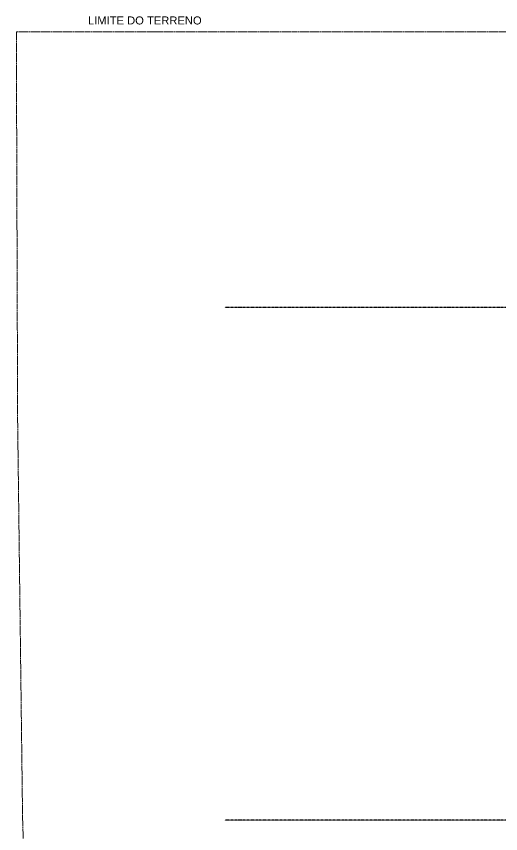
# Model space of a CAD drawing. Extents: x -39962 to 7293, y 37164 to 43490.
# Drawn here: x 203 to 808, y 42423 to 43443 of the extents above; entities that cross this region are included whole.
import ezdxf

# ---------------------------------------------------------------- set-up
doc = ezdxf.new("R2010")
doc.units = 0
doc.linetypes.add('AXES', pattern=[0.54, 0.3, -0.08, 0.08, -0.08])
doc.linetypes.add('Double dash', pattern=[55, 20, -5, 10, -5, 10, -5])
doc.layers.add('EIXOS', color=1, linetype='AXES')
doc.layers.add('VIGA', color=3, linetype='CONTINUOUS')
doc.layers.add('GEN-___-___-TXT', color=7, linetype='CONTINUOUS', lineweight=9)
doc.layers.add('TLV-DVI-___-CNT', color=7, linetype='Double dash', lineweight=9)
doc.styles.add('Arial_8', font='arial.ttf', dxfattribs={"height": 87.5})

# ---------------------------------------------------------------- blocks, each defined once
blk = doc.blocks.new('Family - ___-2103959-PLANTA INFERIOR 2')
at = {"layer": 'TLV-DVI-___-CNT', "color": 1, "true_color": 0xff0000}
for p, q in [((-48652, 10030), (-48636, 5184)), ((-34123, 10030), (-48652, 10030)), ((-48636, 5184), (-48574, 209)), ((-48574, 209), (-48253, -10145))]:
    blk.add_line(p, q, dxfattribs=at)
blk = doc.blocks.new('A$C8a1ee3b4')
at = {"layer": 'TLV-DVI-___-CNT', "color": 1, "true_color": 0xff0000, "xscale": 0.1, "yscale": 0.1, "zscale": 0.1}
blk.add_blockref('Family - ___-2103959-PLANTA INFERIOR 2', (4865.2, 1037.1), dxfattribs=at)
at = {"layer": 'GEN-___-___-TXT', "insert": (89.4, 2059.4), "char_height": 10, "width": 174.768, "attachment_point": 1, "style": 'Arial_8'}
blk.add_mtext('LIMITE DO TERRENO', dxfattribs=at)

msp = doc.modelspace()

# ---------------------------------------------------------------- linework, layer by layer
at = {"layer": 'EIXOS', "color": 244, "true_color": 0x991b1e}
for p, q in [((3320.81, 43079.59), (463.24, 43079.59)), ((3320.81, 42439.59), (463.24, 42439.59))]:
    msp.add_line(p, q, dxfattribs=at)

# ---------------------------------------------------------------- block references
at = {"layer": 'VIGA'}
msp.add_blockref('A$C8a1ee3b4', (203.06, 41383.83), dxfattribs=at)

doc.saveas('drawing.dxf')
